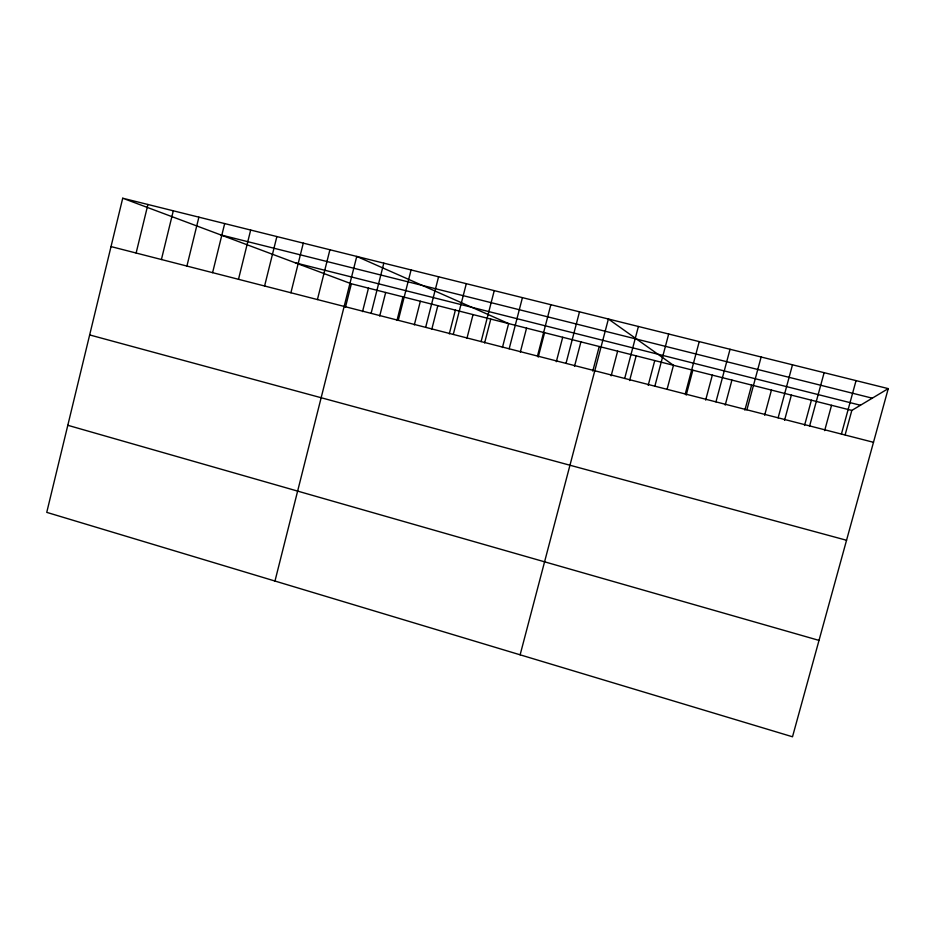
<?xml version="1.0" encoding="UTF-8"?>
<svg xmlns="http://www.w3.org/2000/svg" width="935" height="935" viewBox="0 0 935 935"><rect width="100%" height="100%" fill="white"/><g stroke="black" fill="none" stroke-linecap="round" stroke-linejoin="round"><path stroke-width="1.4" d="M122.719 198.22L46.75 512.368L792.506 736.78L888.25 388.621L122.719 198.22L351.361 283.796L851.82 410.418L888.25 388.621M136.124 253.023L147.917 204.484M161.416 259.521L173.302 210.796M186.906 266.066L198.886 217.165M212.596 272.658L224.68 223.57M238.495 279.308L250.673 230.045M264.593 286.005L276.877 236.555M290.902 292.76L303.291 243.123M317.421 299.562L329.915 249.75M274.972 581.044L356.749 256.424L508.628 323.58L502.434 347.516M345.459 307.218L351.361 283.796M362.535 311.6L368.472 288.12M371.113 313.342L383.806 263.156M379.715 316.007L385.676 292.48M396.978 320.448L402.973 296.851M398.275 320.319L411.084 269.935M414.322 324.901L420.353 301.245M425.659 327.343L438.585 276.783M431.76 329.377L437.825 305.663M449.291 333.877L455.38 310.116M453.276 334.438L466.308 283.679M466.916 338.4L473.04 314.581M481.116 341.579L494.253 290.621M484.622 342.946L490.781 319.069M509.178 348.79L522.431 297.634M520.327 352.109L526.557 328.115M537.485 356.048L550.855 304.705M538.221 357.088L544.579 332.685M556.313 361.728L562.706 337.266M566.014 363.376L579.501 311.834M574.499 366.403L580.915 341.871M592.778 371.101L599.23 346.511M520.129 654.827L608.393 319.01L673.469 365.293L667.228 388.738M611.151 375.812L617.638 351.163M624.685 378.441L638.406 326.479M629.617 380.557L636.151 355.849M648.189 385.325L654.757 360.559M654.851 386.178L668.689 334.017M685.262 393.986L699.24 341.614M686.208 395.084L692.847 370.19M705.656 400.087L712.33 375.122M715.953 401.863L730.048 349.281M725.209 405.1L731.93 380.089M744.868 410.161L751.635 385.068M746.901 409.81L761.137 357.006M764.643 415.233L771.445 390.082M778.13 417.816L792.494 364.802M784.535 420.341L791.372 395.119M804.532 425.472L811.405 400.192M809.64 425.904L824.132 372.679M824.647 430.638L831.554 405.287M841.418 434.062L856.051 380.615M845.146 434.822L851.82 410.418M220.683 234.884L872.285 398.181M295.46 262.864L860.469 405.252M111.02 246.583L873.489 442.302M89.655 334.929L846.549 540.266M67.811 425.296L819.013 640.393"/></g></svg>
